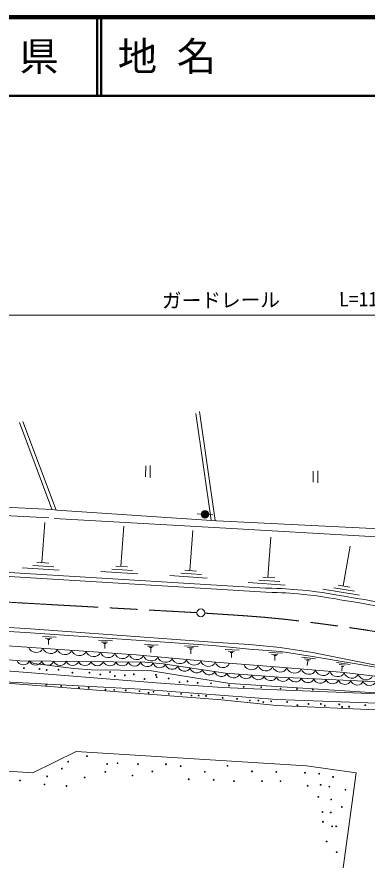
# Model space of a CAD drawing. Units: millimetres, scale not verified. Extents: x 40000 to 680000, y 20000 to 380000.
# Drawn here: x 357570 to 402061, y 271974 to 380000 of the extents above; entities that cross this region are included whole.
import ezdxf
from ezdxf.enums import TextEntityAlignment as Align

# ---------------------------------------------------------------- set-up
doc = ezdxf.new("R2010")
doc.units = ezdxf.units.MM
doc.header["$LTSCALE"] = 1000
doc.linetypes.add('CHAIN', pattern=[18.5, 12, -1.5, 3.5, -1.5])
for name, color, linetype, lineweight in [('M-BGD', 7, 'Continuous', 13), ('M-BMK', 2, 'CHAIN', 13), ('M-BMK-SRVR', 3, 'Continuous', 13), ('M-STR-HTXT', 7, 'Continuous', 13), ('M-TTL', 2, 'Continuous', 140), ('M-TTL-LINE', 7, 'Continuous', 50)]:
    doc.layers.add(name, color=color, linetype=linetype, lineweight=lineweight)
doc.layers.add('M-TTL-TXT', color=7, linetype='Continuous')
doc.styles.add('ＭＳ ゴシック', font='')
doc.styles.get('ＭＳ ゴシック').set_extended_font_data('MS Gothic')

msp = doc.modelspace()

# ---------------------------------------------------------------- hatches: boundary and pattern name
at = {"layer": 'M-BGD'}
for points in [[(381465, 316867), (380966, 316891, 0.06695), (380977, 316759, 0.8745), (381965, 316843)], [(381465, 316867), (381965, 316843, 0.06695), (381954, 316975, 0.8745), (380966, 316891)], [(358401, 297347, 0.41421), (358455, 297293, 0.41421)], [(360392, 297231, 0.41421), (360446, 297177, 0.41421)], [(368105, 296539, 0.41421), (368159, 296485, 0.41421)], [(372375, 296568, 0.41421), (372429, 296514, 0.41421)], [(375180, 296482, 0.41421), (375234, 296427, 0.41421)], [(376796, 296020, 0.41421), (376850, 295966, 0.41421)], [(361256, 295216, 0.41421), (361310, 295162, 0.41421)], [(363124, 295057, 0.41421), (363178, 295003, 0.41421)], [(373738, 295962, 0.41421), (373792, 295908, 0.41421)], [(379191, 295674, 0.41421), (379245, 295620, 0.41421)], [(384453, 295155, 0.41421), (384507, 295101, 0.41421)], [(386328, 294982, 0.41421), (386382, 294928, 0.41421)], [(366623, 294859, 0.41421), (366677, 294805, 0.41421)], [(368770, 294620, 0.41421), (368824, 294566, 0.41421)], [(374862, 294341, 0.41421), (374916, 294287, 0.41421)], [(393089, 294694, 0.41421), (393143, 294640, 0.41421)], [(395109, 294607, 0.41421), (395163, 294553, 0.41421)], [(381549, 293817, 0.41421), (381603, 293763, 0.41421)], [(383657, 293584, 0.41421), (383711, 293530, 0.41421)], [(385486, 293445, 0.41421), (385540, 293391, 0.41421)], [(387116, 293227, 0.41421), (387170, 293172, 0.41421)], [(389819, 293127, 0.41421), (389873, 293073, 0.41421)], [(394575, 292800, 0.41421), (394629, 292746, 0.41421)], [(396132, 292800, 0.41421), (396186, 292746, 0.41421)], [(393155, 292628, 0.41421), (393209, 292574, 0.41421)], [(396641, 292578, 0.41421), (396695, 292524, 0.41421)], [(398484, 292737, 0.41421), (398538, 292683, 0.41421)], [(366409, 286165, 0.41421), (366463, 286111, 0.41421)], [(363211, 284590, 0.41421), (363265, 284535, 0.41421)], [(368974, 285176, 0.41421), (369028, 285122, 0.41421)], [(374719, 284234, 0.41421), (374773, 284180, 0.41421)], [(378320, 284883, 0.41421), (378374, 284829, 0.41421)], [(381399, 284175, 0.41421), (381453, 284121, 0.41421)], [(361342, 283600, 0.41421), (361396, 283546, 0.41421)], [(379348, 283238, 0.41421), (379402, 283184, 0.41421)], [(382513, 283179, 0.41421), (382567, 283125, 0.41421)], [(394116, 284058, 0.41421), (394170, 284004, 0.41421)], [(395933, 283941, 0.41421), (395987, 283887, 0.41421)], [(361012, 282574, 0.41421), (361066, 282520, 0.41421)], [(363807, 282392, 0.41421), (363861, 282337, 0.41421)], [(385091, 283003, 0.41421), (385146, 282949, 0.41421)], [(394468, 282418, 0.41421), (394522, 282364, 0.41421)], [(395816, 281012, 0.41421), (395870, 280958, 0.41421)], [(399274, 281890, 0.41421), (399328, 281836, 0.41421)], [(397457, 280660, 0.41421), (397511, 280606, 0.41421)], [(396343, 279078, 0.41421), (396397, 279024, 0.41421)], [(398805, 279723, 0.41421), (398859, 279669, 0.41421)], [(396402, 277848, 0.41421), (396456, 277794, 0.41421)], [(397574, 277262, 0.41421), (397628, 277208, 0.41421)], [(398160, 273981, 0.41421), (398214, 273927, 0.41421)]]:
    msp.add_hatch(color=256, dxfattribs=at).paths.add_polyline_path(points)
h = msp.add_hatch(color=256, dxfattribs=at)
edge = h.paths.add_edge_path()
edge.add_ellipse((361341, 297116), major_axis=(37.5, -38.9), ratio=1, start_angle=-133.91562, end_angle=46.08438)
h = msp.add_hatch(color=256, dxfattribs=at)
edge = h.paths.add_edge_path()
edge.add_ellipse((362841, 297145), major_axis=(37.5, -38.9), ratio=1, start_angle=-133.91562, end_angle=46.08438)
h = msp.add_hatch(color=256, dxfattribs=at)
edge = h.paths.add_edge_path()
edge.add_ellipse((364610, 296770), major_axis=(37.5, -38.9), ratio=1, start_angle=-133.91562, end_angle=46.08438)
h = msp.add_hatch(color=256, dxfattribs=at)
edge = h.paths.add_edge_path()
edge.add_ellipse((366774, 296770), major_axis=(37.5, -38.9), ratio=1, start_angle=-133.91562, end_angle=46.08438)
h = msp.add_hatch(color=256, dxfattribs=at)
edge = h.paths.add_edge_path()
edge.add_ellipse((369399, 296856), major_axis=(37.5, -38.9), ratio=1, start_angle=-133.91562, end_angle=46.08438)
h = msp.add_hatch(color=256, dxfattribs=at)
edge = h.paths.add_edge_path()
edge.add_ellipse((370005, 296337), major_axis=(37.5, -38.9), ratio=1, start_angle=-133.91562, end_angle=46.08438)
h = msp.add_hatch(color=256, dxfattribs=at)
edge = h.paths.add_edge_path()
edge.add_ellipse((371275, 296424), major_axis=(37.5, -38.9), ratio=1, start_angle=-133.91562, end_angle=46.08438)
h = msp.add_hatch(color=256, dxfattribs=at)
edge = h.paths.add_edge_path()
edge.add_ellipse((375321, 296193), major_axis=(37.5, -38.9), ratio=1, start_angle=-133.91562, end_angle=46.08438)
h = msp.add_hatch(color=256, dxfattribs=at)
edge = h.paths.add_edge_path()
edge.add_ellipse((378235, 295559), major_axis=(37.5, -38.9), ratio=1, start_angle=-133.91562, end_angle=46.08438)
h = msp.add_hatch(color=256, dxfattribs=at)
edge = h.paths.add_edge_path()
edge.add_ellipse((380543, 295472), major_axis=(37.5, -38.9), ratio=1, start_angle=-133.91562, end_angle=46.08438)
h = msp.add_hatch(color=256, dxfattribs=at)
edge = h.paths.add_edge_path()
edge.add_ellipse((382228, 295415), major_axis=(37.5, -38.9), ratio=1, start_angle=-133.91562, end_angle=46.08438)
h = msp.add_hatch(color=256, dxfattribs=at)
edge = h.paths.add_edge_path()
edge.add_ellipse((388604, 294924), major_axis=(37.5, -38.9), ratio=1, start_angle=-133.91562, end_angle=46.08438)
h = msp.add_hatch(color=256, dxfattribs=at)
edge = h.paths.add_edge_path()
edge.add_ellipse((365425, 294859), major_axis=(37.5, -38.9), ratio=1, start_angle=-133.91562, end_angle=46.08438)
h = msp.add_hatch(color=256, dxfattribs=at)
edge = h.paths.add_edge_path()
edge.add_ellipse((369918, 294580), major_axis=(37.5, -38.9), ratio=1, start_angle=-133.91562, end_angle=46.08438)
h = msp.add_hatch(color=256, dxfattribs=at)
edge = h.paths.add_edge_path()
edge.add_ellipse((371389, 294521), major_axis=(37.5, -38.9), ratio=1, start_angle=-133.91562, end_angle=46.08438)
h = msp.add_hatch(color=256, dxfattribs=at)
edge = h.paths.add_edge_path()
edge.add_ellipse((373138, 294421), major_axis=(37.5, -38.9), ratio=1, start_angle=-133.91562, end_angle=46.08438)
h = msp.add_hatch(color=256, dxfattribs=at)
edge = h.paths.add_edge_path()
edge.add_ellipse((374300, 294222), major_axis=(37.5, -38.9), ratio=1, start_angle=-133.91562, end_angle=46.08438)
h = msp.add_hatch(color=256, dxfattribs=at)
edge = h.paths.add_edge_path()
edge.add_ellipse((376865, 294082), major_axis=(37.5, -38.9), ratio=1, start_angle=-133.91562, end_angle=46.08438)
h = msp.add_hatch(color=256, dxfattribs=at)
edge = h.paths.add_edge_path()
edge.add_ellipse((378435, 294082), major_axis=(37.5, -38.9), ratio=1, start_angle=-133.91562, end_angle=46.08438)
h = msp.add_hatch(color=256, dxfattribs=at)
edge = h.paths.add_edge_path()
edge.add_ellipse((379747, 293864), major_axis=(37.5, -38.9), ratio=1, start_angle=-133.91562, end_angle=46.08438)
h = msp.add_hatch(color=256, dxfattribs=at)
edge = h.paths.add_edge_path()
edge.add_ellipse((380661, 293864), major_axis=(37.5, -38.9), ratio=1, start_angle=-133.91562, end_angle=46.08438)
h = msp.add_hatch(color=256, dxfattribs=at)
edge = h.paths.add_edge_path()
edge.add_ellipse((391057, 294751), major_axis=(37.5, -38.9), ratio=1, start_angle=-133.91562, end_angle=46.08438)
h = msp.add_hatch(color=256, dxfattribs=at)
edge = h.paths.add_edge_path()
edge.add_ellipse((388243, 293227), major_axis=(37.5, -38.9), ratio=1, start_angle=-133.91562, end_angle=46.08438)
h = msp.add_hatch(color=256, dxfattribs=at)
edge = h.paths.add_edge_path()
edge.add_ellipse((388879, 293028), major_axis=(37.5, -38.9), ratio=1, start_angle=-133.91562, end_angle=46.08438)
h = msp.add_hatch(color=256, dxfattribs=at)
edge = h.paths.add_edge_path()
edge.add_ellipse((391917, 293046), major_axis=(37.5, -38.9), ratio=1, start_angle=-133.91562, end_angle=46.08438)
h = msp.add_hatch(color=256, dxfattribs=at)
edge = h.paths.add_edge_path()
edge.add_ellipse((398888, 292419), major_axis=(37.5, -38.9), ratio=1, start_angle=-133.91562, end_angle=46.08438)
h = msp.add_hatch(color=256, dxfattribs=at)
edge = h.paths.add_edge_path()
edge.add_ellipse((399778, 292451), major_axis=(37.5, -38.9), ratio=1, start_angle=-133.91562, end_angle=46.08438)
h = msp.add_hatch(color=256, dxfattribs=at)
edge = h.paths.add_edge_path()
edge.add_ellipse((401844, 292641), major_axis=(37.5, -38.9), ratio=1, start_angle=-133.91562, end_angle=46.08438)
h = msp.add_hatch(color=256, dxfattribs=at)
edge = h.paths.add_edge_path()
edge.add_ellipse((364071, 285469), major_axis=(37.5, -38.9), ratio=1, start_angle=-133.91562, end_angle=46.08438)
h = msp.add_hatch(color=256, dxfattribs=at)
edge = h.paths.add_edge_path()
edge.add_ellipse((370348, 285286), major_axis=(37.5, -38.9), ratio=1, start_angle=-133.91562, end_angle=46.08438)
h = msp.add_hatch(color=256, dxfattribs=at)
edge = h.paths.add_edge_path()
edge.add_ellipse((368795, 284175), major_axis=(37.5, -38.9), ratio=1, start_angle=-133.91562, end_angle=46.08438)
h = msp.add_hatch(color=256, dxfattribs=at)
edge = h.paths.add_edge_path()
edge.add_ellipse((372950, 285139), major_axis=(37.5, -38.9), ratio=1, start_angle=-133.91562, end_angle=46.08438)
h = msp.add_hatch(color=256, dxfattribs=at)
edge = h.paths.add_edge_path()
edge.add_ellipse((376505, 285139), major_axis=(37.5, -38.9), ratio=1, start_angle=-133.91562, end_angle=46.08438)
h = msp.add_hatch(color=256, dxfattribs=at)
edge = h.paths.add_edge_path()
edge.add_ellipse((384325, 284937), major_axis=(37.5, -38.9), ratio=1, start_angle=-133.91562, end_angle=46.08438)
h = msp.add_hatch(color=256, dxfattribs=at)
edge = h.paths.add_edge_path()
edge.add_ellipse((387431, 284234), major_axis=(37.5, -38.9), ratio=1, start_angle=-133.91562, end_angle=46.08438)
h = msp.add_hatch(color=256, dxfattribs=at)
edge = h.paths.add_edge_path()
edge.add_ellipse((390537, 284175), major_axis=(37.5, -38.9), ratio=1, start_angle=-133.91562, end_angle=46.08438)
h = msp.add_hatch(color=256, dxfattribs=at)
edge = h.paths.add_edge_path()
edge.add_ellipse((357951, 283087), major_axis=(37.5, -38.9), ratio=1, start_angle=-133.91562, end_angle=46.08438)
h = msp.add_hatch(color=256, dxfattribs=at)
edge = h.paths.add_edge_path()
edge.add_ellipse((366170, 283454), major_axis=(37.5, -38.9), ratio=1, start_angle=-133.91562, end_angle=46.08438)
h = msp.add_hatch(color=256, dxfattribs=at)
edge = h.paths.add_edge_path()
edge.add_ellipse((372253, 283706), major_axis=(37.5, -38.9), ratio=1, start_angle=-133.91562, end_angle=46.08438)
h = msp.add_hatch(color=256, dxfattribs=at)
edge = h.paths.add_edge_path()
edge.add_ellipse((397745, 283531), major_axis=(37.5, -38.9), ratio=1, start_angle=-133.91562, end_angle=46.08438)
h = msp.add_hatch(color=256, dxfattribs=at)
edge = h.paths.add_edge_path()
edge.add_ellipse((388720, 283003), major_axis=(37.5, -38.9), ratio=1, start_angle=-133.91562, end_angle=46.08438)
h = msp.add_hatch(color=256, dxfattribs=at)
edge = h.paths.add_edge_path()
edge.add_ellipse((391064, 283003), major_axis=(37.5, -38.9), ratio=1, start_angle=-133.91562, end_angle=46.08438)
h = msp.add_hatch(color=256, dxfattribs=at)
edge = h.paths.add_edge_path()
edge.add_ellipse((396163, 282535), major_axis=(37.5, -38.9), ratio=1, start_angle=-133.91562, end_angle=46.08438)
h = msp.add_hatch(color=256, dxfattribs=at)
edge = h.paths.add_edge_path()
edge.add_ellipse((397276, 282300), major_axis=(37.5, -38.9), ratio=1, start_angle=-133.91562, end_angle=46.08438)
h = msp.add_hatch(color=256, dxfattribs=at)
edge = h.paths.add_edge_path()
edge.add_ellipse((397452, 279020), major_axis=(37.5, -38.9), ratio=1, start_angle=-133.91562, end_angle=46.08438)
h = msp.add_hatch(color=256, dxfattribs=at)
edge = h.paths.add_edge_path()
edge.add_ellipse((398156, 277262), major_axis=(37.5, -38.9), ratio=1, start_angle=-133.91562, end_angle=46.08438)
h = msp.add_hatch(color=256, dxfattribs=at)
edge = h.paths.add_edge_path()
edge.add_ellipse((396925, 275329), major_axis=(37.5, -38.9), ratio=1, start_angle=-133.91562, end_angle=46.08438)

# ---------------------------------------------------------------- linework, layer by layer
for p, q in [((382231, 316136), (380312, 329681)), ((382779, 316106), (380769, 329924)), ((361984, 317506), (357904, 328524)), ((362562, 317415), (358300, 328646)), ((373918, 321635), (373930, 323007)), ((374498, 321533), (374495, 323070)), ((395222, 320964), (395234, 322336)), ((395802, 320862), (395799, 322399)), ((341071, 318544), (362008, 317465)), ((340693, 317499), (361630, 316420)), ((362008, 317465), (362654, 317384)), ((362654, 317384), (382294, 316072)), ((380467, 316916), (381465, 316867)), ((381465, 316867), (382464, 316818)), ((360745, 310750), (361122, 315836)), ((362276, 316339), (382639, 315186)), ((382294, 316072), (382984, 316061)), ((382984, 316061), (403641, 315039)), ((370766, 310270), (371143, 315355)), ((379544, 309748), (379921, 314833)), ((382639, 315186), (403263, 313994)), ((389474, 308867), (389850, 313953)), ((399031, 307798), (399902, 312822)), ((330231, 311079), (389167, 307515)), ((330284, 310552), (389220, 306988)), ((358218, 310089), (362927, 309777)), ((359598, 310386), (362244, 310214)), ((360094, 310776), (361596, 310675)), ((370115, 310295), (371618, 310195)), ((368240, 309609), (372949, 309296)), ((369619, 309906), (372266, 309734)), ((377018, 309086), (381727, 308774)), ((378397, 309384), (381044, 309211)), ((378893, 309773), (380396, 309673)), ((386947, 308206), (391656, 307893)), ((388326, 308503), (390973, 308331)), ((388823, 308892), (390325, 308792)), ((398385, 307887), (399871, 307640)), ((396451, 307387), (401107, 306616)), ((397853, 307548), (400470, 307118)), ((301468, 305692), (359271, 302339)), ((359277, 301811), (354412, 302148)), ((359271, 302339), (382428, 300659)), ((359277, 301811), (382454, 300208)), ((332136, 300561), (357934, 298274)), ((360800, 301361), (362546, 301277)), ((361165, 301147), (361939, 301119)), ((361430, 300972), (361765, 300972)), ((361587, 300962), (361587, 300340)), ((367949, 300873), (369696, 300789)), ((368315, 300660), (369089, 300632)), ((368580, 300485), (368915, 300485)), ((368736, 300474), (368736, 299852)), ((373778, 300357), (375524, 300274)), ((382428, 300659), (387125, 300341)), ((387125, 300341), (391039, 299946)), ((355136, 300276), (372710, 299039)), ((374143, 300144), (374917, 300116)), ((374408, 299969), (374743, 299969)), ((374565, 299959), (374565, 299337)), ((378871, 300168), (380617, 300084)), ((379236, 299954), (380010, 299926)), ((379501, 299779), (379836, 299779)), ((379658, 299769), (379658, 299147)), ((382454, 300208), (387125, 299767)), ((384046, 299708), (385792, 299624)), ((384411, 299495), (385185, 299467)), ((384676, 299319), (385011, 299319)), ((384833, 299309), (384833, 298687)), ((387125, 299767), (391076, 299450)), ((389574, 299328), (391321, 299245)), ((391039, 299946), (395134, 299335)), ((391076, 299450), (395149, 298833)), ((395134, 299335), (403837, 297611)), ((357934, 298274), (373828, 298119)), ((359108, 298273), (359694, 297950)), ((372710, 299039), (382784, 298095)), ((389939, 299115), (390713, 299087)), ((390204, 298940), (390539, 298940)), ((390361, 298930), (390361, 298308)), ((393785, 298752), (395516, 298505)), ((394129, 298506), (394897, 298405)), ((394376, 298307), (394710, 298275)), ((394531, 298282), (394473, 297662)), ((395149, 298833), (403930, 297327)), ((359694, 297950), (364779, 297309)), ((364779, 297309), (367048, 297111)), ((367048, 297111), (374402, 297037)), ((373828, 298119), (376150, 297880)), ((376150, 297880), (384078, 296704)), ((382784, 298095), (390930, 297461)), ((390930, 297461), (399162, 296789)), ((398175, 298049), (399906, 297802)), ((398519, 297803), (399287, 297702)), ((398766, 297604), (399099, 297572)), ((398921, 297579), (398863, 296959)), ((349106, 295993), (373273, 294675)), ((349106, 295993), (383560, 293321)), ((356229, 297014), (375256, 295496)), ((374402, 297037), (375438, 296889)), ((375438, 296889), (384640, 295384)), ((384078, 296704), (390869, 296190)), ((390869, 296190), (412617, 295187)), ((399162, 296789), (412617, 295187)), ((375256, 295496), (383659, 294888)), ((384640, 295384), (408322, 293879)), ((373273, 294675), (373864, 294630)), ((373864, 294630), (390593, 293357)), ((383659, 294888), (390681, 294610)), ((390681, 294610), (412593, 293712)), ((383560, 293321), (390547, 292607)), ((390593, 293357), (412658, 292539)), ((390547, 292607), (404178, 292006)), ((359604, 284044), (365083, 286743)), ((365083, 286743), (394365, 284955)), ((354125, 284441), (359604, 284044)), ((394365, 284955), (400698, 284057)), ((400698, 284057), (399018, 271974))]:
    msp.add_line(p, q, dxfattribs=at)
for centre, radius in [((381465, 316867), 500), ((358455, 297347), 54), ((360446, 297231), 54), ((361341, 297116), 54), ((362841, 297145), 54), ((364610, 296770), 54), ((366774, 296770), 54), ((368159, 296539), 54), ((369399, 296856), 54), ((370005, 296337), 54), ((371275, 296424), 54), ((372429, 296568), 54), ((373792, 295962), 54), ((375234, 296482), 54), ((375321, 296193), 54), ((376850, 296020), 54), ((361310, 295216), 54), ((363178, 295057), 54), ((365425, 294859), 54), ((366677, 294859), 54), ((378235, 295559), 54), ((379245, 295674), 54), ((380543, 295472), 54), ((382228, 295415), 54), ((384507, 295155), 54), ((386382, 294982), 54), ((388604, 294924), 54), ((368824, 294620), 54), ((369918, 294580), 54), ((371389, 294521), 54), ((373138, 294421), 54), ((374300, 294222), 54), ((374916, 294341), 54), ((376865, 294082), 54), ((378435, 294082), 54), ((379747, 293864), 54), ((380661, 293864), 54), ((381603, 293817), 54), ((391057, 294751), 54), ((393143, 294694), 54), ((395163, 294607), 54), ((383711, 293584), 54), ((385540, 293445), 54), ((387170, 293227), 54), ((388243, 293227), 54), ((388879, 293028), 54), ((389873, 293127), 54), ((391917, 293046), 54), ((394629, 292800), 54), ((396186, 292800), 54), ((398538, 292737), 54), ((393209, 292628), 54), ((396695, 292578), 54), ((398888, 292419), 54), ((399778, 292451), 54), ((401844, 292641), 54), ((364071, 285469), 54), ((366463, 286165), 54), ((369028, 285176), 54), ((370348, 285286), 54), ((372950, 285139), 54), ((376505, 285139), 54), ((363265, 284590), 54), ((368795, 284175), 54), ((374773, 284234), 54), ((378374, 284883), 54), ((381453, 284175), 54), ((384325, 284937), 54), ((387431, 284234), 54), ((390537, 284175), 54), ((394170, 284058), 54), ((357951, 283087), 54), ((361396, 283600), 54), ((366170, 283454), 54), ((372253, 283706), 54), ((379402, 283238), 54), ((382567, 283179), 54), ((385146, 283003), 54), ((388720, 283003), 54), ((391064, 283003), 54), ((395987, 283941), 54), ((397745, 283531), 54), ((361066, 282574), 54), ((363861, 282392), 54), ((394522, 282418), 54), ((396163, 282535), 54), ((397276, 282300), 54), ((395870, 281012), 54), ((399328, 281890), 54), ((397511, 280660), 54), ((396397, 279078), 54), ((397452, 279020), 54), ((398859, 279723), 54), ((396456, 277848), 54), ((397628, 277262), 54), ((398156, 277262), 54), ((396925, 275329), 54), ((398214, 273981), 54)]:
    msp.add_circle(centre, radius, dxfattribs=at)
for centre, major_axis, ratio, start_param, end_param in [((359955, 300110), (-920, 208), 0.823832, 0.4070727, 3.1018274), ((361781, 299982), (-920, 208), 0.823832, 0.4070727, 3.1018274), ((363606, 299853), (-920, 208), 0.823832, 0.4070727, 3.1018274), ((365432, 299725), (-920, 208), 0.823832, 0.4070727, 3.1018274), ((367257, 299597), (-920, 208), 0.823832, 0.4070727, 3.1018274), ((369083, 299468), (-920, 208), 0.823832, 0.4070727, 3.1018274), ((358340, 298432), (790, -116), 0.828185, 3.5213868, 6.2120146), ((359897, 298398), (790, -116), 0.828185, 3.5213868, 6.2120146), ((361448, 298370), (790, -116), 0.828185, 3.5213868, 6.2120146), ((363012, 298364), (-809, 100), 0.828185, 0.3797942, 3.070422), ((364596, 298365), (-808, 107), 0.828185, 0.3797942, 3.0569852), ((366176, 298349), (-808, 107), 0.828185, 0.3797942, 3.0569852), ((367757, 298334), (-808, 107), 0.828185, 0.3797942, 3.0569852), ((369337, 298318), (-808, 107), 0.828185, 0.3797942, 3.0569852), ((370908, 299340), (-920, 208), 0.823832, 0.4070727, 3.1018274), ((370918, 298303), (-808, 107), 0.828185, 0.3797942, 3.0569852), ((372734, 299211), (920, -208), 0.823832, 3.5486654, 6.2148245), ((374556, 299039), (915, -230), 0.823832, 3.5486654, 6.24342), ((376377, 298867), (915, -230), 0.823832, 3.5486654, 6.24342), ((378199, 298694), (915, -230), 0.823832, 3.5486654, 6.24342), ((380021, 298522), (915, -230), 0.823832, 3.5486654, 6.24342), ((381843, 298349), (915, -230), 0.823832, 3.5486654, 6.24342), ((372498, 298287), (-808, 107), 0.828185, 0.3797942, 3.0569852), ((374086, 298224), (800, -157), 0.828185, 3.5213868, 6.1985779), ((375666, 298077), (-792, 191), 0.828185, 0.3797942, 3.0569852), ((377238, 297872), (-786, 216), 0.828185, 0.3797942, 3.0569852), ((378802, 297643), (-786, 216), 0.828185, 0.3797942, 3.0569852), ((380366, 297415), (-786, 216), 0.828185, 0.3797942, 3.0569852), ((381930, 297186), (-786, 216), 0.828185, 0.3797942, 3.0569852), ((383663, 298199), (-920, 207), 0.823832, 0.4070727, 3.1018274), ((387310, 297919), (919, -212), 0.823832, 3.5486654, 6.24342), ((389133, 297777), (919, -212), 0.823832, 3.5486654, 6.24342), ((390957, 297635), (919, -212), 0.823832, 3.5486654, 6.24342), ((392779, 297490), (-919, 212), 0.823832, 0.4070727, 3.0849901), ((394600, 297341), (-919, 212), 0.823832, 0.4070727, 3.0849901), ((396422, 297193), (-919, 212), 0.823832, 0.4070727, 3.0849901), ((383491, 296950), (-786, 216), 0.828185, 0.3797942, 3.0569852), ((385049, 296788), (-801, 148), 0.828185, 0.3797942, 3.0569852), ((386629, 296675), (-798, 166), 0.828185, 0.3797942, 3.0569852), ((388200, 296556), (-798, 166), 0.828185, 0.3797942, 3.0569852), ((389771, 296437), (-798, 166), 0.828185, 0.3797942, 3.0569852), ((391339, 296338), (802, -146), 0.828185, 3.5213868, 6.1985779), ((392913, 296262), (802, -146), 0.828185, 3.5213868, 6.1985779), ((394487, 296184), (802, -146), 0.828185, 3.5213868, 6.1985779), ((396061, 296107), (802, -146), 0.828185, 3.5213868, 6.1985779), ((398243, 297044), (-919, 212), 0.823832, 0.4070727, 3.0849901), ((400068, 296862), (-911, 245), 0.823832, 0.4070727, 3.0849901), ((401871, 296648), (-911, 245), 0.823832, 0.4070727, 3.0849901), ((397635, 296030), (802, -146), 0.828185, 3.5213868, 6.1985779), ((399209, 295954), (802, -146), 0.828185, 3.5213868, 6.1985779), ((400783, 295877), (802, -146), 0.828185, 3.5213868, 6.1985779), ((402355, 295813), (804, -132), 0.828185, 3.5213868, 6.1985779)]:
    msp.add_ellipse(centre, major_axis=major_axis, ratio=ratio, start_param=start_param, end_param=end_param, dxfattribs=at)
for points in [[(389167, 307515), (391425, 307442), (392068, 307402), (393920, 307228), (396426, 306992), (397808, 306677), (400293, 306277), (402420, 305935), (403604, 305700), (405726, 305328), (407724, 304979), (408857, 304849), (410842, 304432), (412564, 304070), (413517, 303817), (415220, 303377), (416667, 303004), (417133, 302876), (418913, 302375)], [(389220, 306988), (391477, 306915), (392121, 306875), (393973, 306700), (396478, 306464), (397861, 306150), (400346, 305750), (402472, 305408), (403657, 305172), (405779, 304801), (407777, 304451), (408910, 304322), (410895, 303905), (412616, 303543), (413570, 303290), (415273, 302850), (416720, 302476), (417186, 302348), (418965, 301848)]]:
    msp.add_open_spline(points, degree=3, knots=[0, 0, 0, 0, 1, 1, 1, 2, 2, 2, 3, 3, 3, 4, 4, 4, 5, 5, 5, 6, 6, 6, 6], dxfattribs=at)
at = {"layer": 'M-BMK'}
for points, knots in [([(282037, 310202), (291397, 309685), (293757, 309545), (301268, 309106), (316941, 308190), (325712, 307531), (341384, 306598), (356636, 305691), (361432, 305427), (380438, 304385)], [0, 0, 0, 0, 1, 1, 1, 2, 2, 2, 3, 3, 3, 3]), ([(381431, 304322), (388172, 303894), (390379, 303753), (396245, 302976), (401855, 302233), (404999, 301760), (410527, 300550), (415898, 299375), (418891, 298570), (424090, 296781), (431752, 294144), (435859, 292158), (443298, 288944), (451879, 285236), (456484, 282705), (465073, 279015), (468425, 277574), (470977, 276491), (473626, 275429)], [0, 0, 0, 0, 1, 1, 1, 2, 2, 2, 3, 3, 3, 4, 4, 4, 5, 5, 5, 6, 6, 6, 6])]:
    msp.add_open_spline(points, degree=3, knots=knots, dxfattribs=at)
at = {"layer": 'M-BMK-SRVR'}
msp.add_circle((380937, 304361), 500, dxfattribs=at)
at = {"layer": 'M-STR-HTXT'}
msp.add_line((330487, 342142), (445584, 342142), dxfattribs=at)
at = {"layer": 'M-TTL'}
msp.add_line((680000, 380000), (40000, 380000), dxfattribs=at)
at = {"layer": 'M-TTL-LINE'}
for p, q in [((367750, 380000), (367750, 370000)), ((368250, 380000), (368250, 370000)), ((40000, 370000), (680000, 370000))]:
    msp.add_line(p, q, dxfattribs=at)

# ---------------------------------------------------------------- texts
at = {"layer": 'M-STR-HTXT', "style": 'ＭＳ ゴシック'}
msp.add_text('ガードレール\u3000\u3000\u3000L=115.0', height=1833, rotation=0.452, dxfattribs=at).set_placement((376001, 342531), align=Align.BOTTOM_LEFT)
at = {"layer": 'M-TTL-TXT', "style": 'ＭＳ ゴシック'}
msp.add_text('山\u3000口\u3000県', height=3666, dxfattribs=at).set_placement((350375, 375000), align=Align.MIDDLE_CENTER)
msp.add_text('地 名', height=3666, dxfattribs=at).set_placement((370380, 375000), align=Align.MIDDLE_LEFT)

doc.saveas('drawing.dxf')
